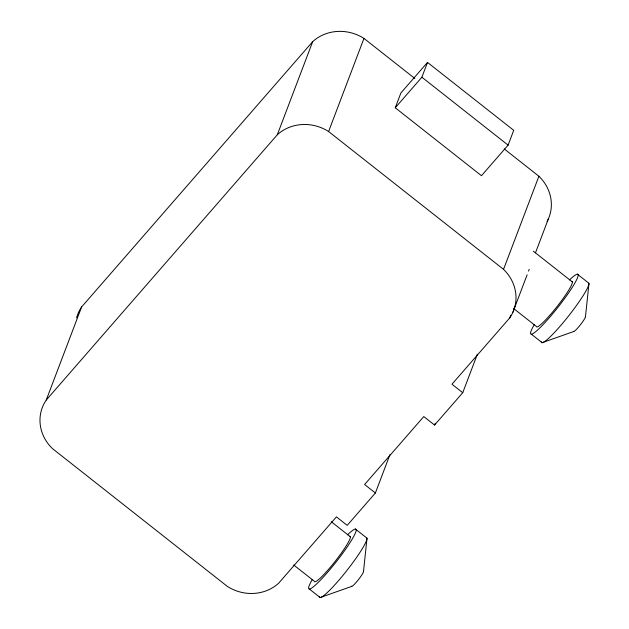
<?xml version="1.0" encoding="UTF-8"?>
<svg xmlns="http://www.w3.org/2000/svg" width="629" height="629" viewBox="0 0 629 629"><rect width="100%" height="100%" fill="white"/><g stroke="black" fill="none" stroke-linecap="round" stroke-linejoin="round"><path stroke-width="0.94" d="M363.499 571.564L366.998 538.338M585.473 316.702L588.972 283.482M390.011 454.484L375.379 493.002L347.2 525.357L336.429 516.865L278.663 583.193A41.483 38.267 20.8 0 1 227.376 586.432L52.435 448.595A41.483 38.267 20.8 0 1 46.239 400.068L81.613 306.952L312.684 41.648A41.483 38.267 20.8 0 1 363.963 38.408L414.826 78.483M46.239 400.068L277.31 134.763L312.684 41.648M277.31 134.763A41.483 38.267 20.8 0 1 328.597 131.524L363.963 38.408M395.256 107.779L400.877 92.982L427.508 62.413L513.72 130.337L508.098 145.134L481.468 175.711L395.256 107.779L421.886 77.21L427.508 62.413M375.379 493.002L364.608 484.511L423.781 416.571L434.56 425.062L435.26 423.223M434.56 425.062L462.74 392.708L451.96 384.217L509.734 317.889A41.483 38.267 20.8 0 0 503.538 269.361L538.904 176.246L504.23 148.924M462.74 392.708L477.372 354.19M509.734 317.889L510.772 315.153M512.918 312.22L527.133 274.787M528.517 271.138L529.217 269.314M535.46 252.882L548.284 219.104M573.766 331.507L542.143 342.687L531.371 334.196M351.8 586.362L320.169 597.55L309.397 589.059M421.886 77.21L508.098 145.134M577.383 274.181L588.162 282.673A38.023 4.725 -51.8 0 1 568.522 316.041A38.023 4.725 -51.8 0 1 541.333 341.877M533.329 251.175L572.406 281.965M328.597 131.524L503.538 269.361M513.35 308.296L536.34 326.412A28.808 3.585 -51.8 0 0 557.467 306.056A28.808 3.585 -51.8 0 0 571.604 281.478M355.409 529.036L366.188 537.528A38.023 4.725 -51.8 0 1 346.548 570.904A38.023 4.725 -51.8 0 1 319.359 596.74M331.279 521.732L350.439 536.828M293.68 564.968L314.366 581.275A28.808 3.585 -51.8 0 0 335.493 560.911A28.808 3.585 -51.8 0 0 349.63 536.34M76.565 317.873A41.483 38.267 20.8 0 1 81.613 306.952M538.904 176.246A41.483 38.267 20.8 0 1 547.049 221.605M347.507 534.799A38.023 4.725 -51.8 0 1 351.422 540.405A38.023 4.725 -51.8 0 1 318.832 581.794A38.023 4.725 -51.8 0 1 312.291 579.529M363.303 571.36A9.506 1.179 -51.8 0 1 358.388 579.702A9.506 1.179 -51.8 0 1 351.595 586.165M569.473 279.944A38.023 4.725 -51.8 0 1 573.396 285.542A38.023 4.725 -51.8 0 1 540.806 326.938A38.023 4.725 -51.8 0 1 534.265 324.666M585.277 316.497A9.506 1.179 -51.8 0 1 580.363 324.839A9.506 1.179 -51.8 0 1 573.569 331.302"/></g></svg>
